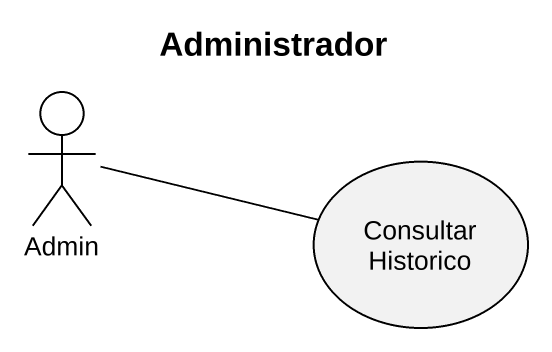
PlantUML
@startuml
title Administrador
actor Admin
usecase "Consultar Historico" as Consultar_Historico
Admin -right- Consultar_Historico
@enduml
